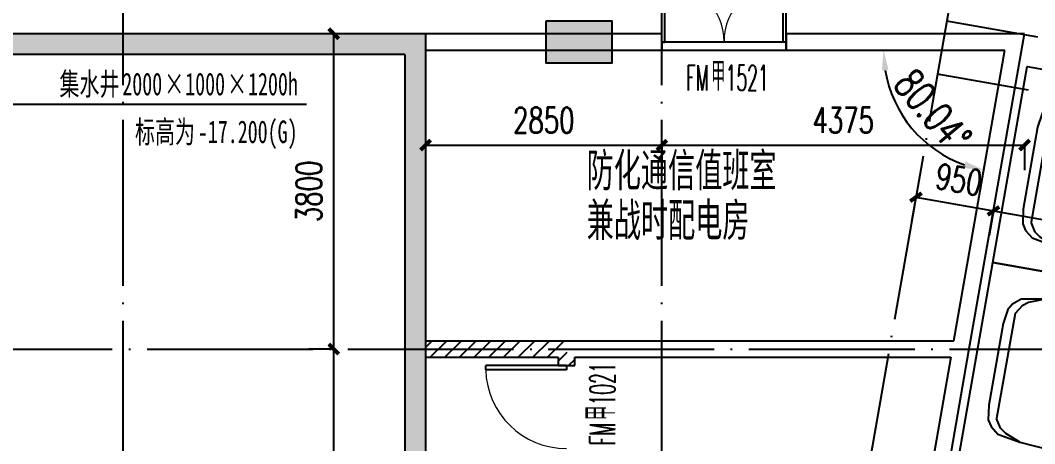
# Model space of a CAD drawing. Header units: millimetres. Extents: x 12325263 to 13848842, y -1463133 to 573208.
# Drawn here: x 12596558 to 12608795, y -1336528 to -1331425 of the extents above; entities that cross this region are included whole.
import ezdxf

# ---------------------------------------------------------------- set-up
doc = ezdxf.new("R2010")
doc.units = ezdxf.units.MM
doc.header["$LTSCALE"] = 1000
doc.linetypes.add('DOTE', pattern=[2.42, 2, -0.2, 0.02, -0.2])
doc.linetypes.add('地下室负三层平面图$0$-3F平面$0$$AUDIT_BAD_LTYPE2', pattern=[0])
for name, color, linetype in [('A-ANNO-DIMS', 83, 'Continuous'), ('A-AXIS', 16, 'DOTE'), ('A-COLS', 6, 'Continuous'), ('A-WALL', 5, 'Continuous'), ('A-WALL-PATT', 8, 'Continuous'), ('A_WALL(防火墙)', 151, 'Continuous'), ('AXIS', 3, 'Continuous'), ('DOOR_FIRE', 1, 'Continuous'), ('DOOR_FIRE_TEXT', 7, 'Continuous'), ('PUB_DIM', 83, 'Continuous'), ('PUB_HATCH', 8, 'Continuous'), ('PUB_TEXT', 7, 'Continuous'), ('人防墙', 6, 'Continuous'), ('商业酒店共享车位', 53, 'Continuous')]:
    doc.layers.add(name, color=color, linetype=linetype)
doc.layers.add('人防文字', color=3, linetype='Continuous', lineweight=15)
doc.styles.add('_TCH_DIM_T3', font='SIMPLEX.shx', dxfattribs={"width": 0.705882, "bigfont": 'GBCBIG.shx'})
doc.styles.add('_TCH_WINDOW', font='SIMPLEX', dxfattribs={"width": 0.7, "height": 3.5, "bigfont": 'GBCBIG'})
doc.styles.add('宋体', font='', dxfattribs={"width": 0.65})
doc.styles.add('标注宋体', font='', dxfattribs={"width": 0.6})
doc.styles.get('宋体').set_extended_font_data('SimSun')
doc.styles.get('标注宋体').set_extended_font_data('NSimSun')
doc.dimstyles.new('_TCH_ARCH&&120', dxfattribs={"dimtxt": 306, "dimasz": 120, "dimexe": 300, "dimexo": 360, "dimgap": 147, "dimtad": 1, "dimdec": 0, "dimzin": 0, "dimdsep": 46, "dimtxsty": '_TCH_DIM_T3', "dimblk": 'ARCHTICK', "dimcen": 0.09, "dimclrt": 7, "dimazin": 2, "dimtfac": 1, "dimtdec": 0, "dimtix": 1, "dimtmove": 2, "dimatfit": 3, "dimfxl": 1, "dimfxlon": 1, "dimtolj": 1, "dimtzin": 0, "dimarcsym": 0})
doc.dimstyles.new('_TCH_ARROW&&120', dxfattribs={"dimtxt": 357, "dimasz": 240, "dimexe": 300, "dimexo": 360, "dimgap": 151.5, "dimtad": 1, "dimdec": 0, "dimzin": 0, "dimdsep": 46, "dimtxsty": '_TCH_DIM_T3', "dimcen": 0.09, "dimclrt": 7, "dimazin": 2, "dimtfac": 1, "dimtdec": 0, "dimtix": 1, "dimtmove": 2, "dimatfit": 3, "dimfxl": 1, "dimtolj": 1, "dimtzin": 0, "dimarcsym": 0})
pattern_1 = [(45, (0, 89.76), (-88.388383, 88.388383), [])]

# ---------------------------------------------------------------- blocks, each defined once
blk = doc.blocks.new('asdgafgf20230228-rf3')
at = {"layer": 'PUB_HATCH'}
for points in [[(58220, 28500), (58470, 28750), (48070, 28750), (47937, 28667), (47920, 28500)], [(58470, 28750), (58220, 28500), (58220, 21400), (58470, 21900)]]:
    blk.add_hatch(color=256, dxfattribs=at).paths.add_polyline_path(points)
at = {"layer": '人防墙'}
for p, q in [((58470, 28750), (48070, 28750)), ((58470, 28750), (58470, 21900)), ((58220, 28500), (47920, 28500)), ((58220, 28500), (58220, 21400))]:
    blk.add_line(p, q, dxfattribs=at)
at = {"layer": '人防文字', "style": '标注宋体', "width": 0.6}
for s, p in [('防化通信值班室', (60413, 26907)), ('兼战时配电房', (60413, 26307))]:
    blk.add_text(s, height=400, rotation=359.9999, dxfattribs=at).set_placement(p)
blk = doc.blocks.new('_FZH')
blk.add_lwpolyline([(-0.5, -0.5), (0.5, -0.5), (0.5, 0.5), (-0.5, 0.5)], close=True)
at = {"layer": 'PUB_HATCH'}
blk.add_solid([(-0.5, -0.5), (0.5, -0.5), (-0.5, 0.5), (0.5, 0.5)], dxfattribs=at)
blk = doc.blocks.new('asdgadfg')
at = {"layer": 'A-COLS', "xscale": 500, "yscale": 800, "zscale": 800, "rotation": 270}
blk.add_blockref('_FZH', (-1000, 54200), dxfattribs=at)
blk = doc.blocks.new('asdfadfgsdg')
at = {"layer": 'A-AXIS'}
for p, q in [((10083, 93566), (3113.6, 53873.3)), ((24255.8, 55897.5), (4090.7, 59438.1)), ((24143.4, 55257.3), (3978.3, 58797.9))]:
    blk.add_line(p, q, dxfattribs=at)
blk = doc.blocks.new('asdfsfsdf')
at = {"color": 253, "linetype": '地下室负三层平面图$0$-3F平面$0$$AUDIT_BAD_LTYPE2', "transparency": 33554559, "extrusion": (0.000447791, 3.52996e-16, 1)}
for p, q in [((-169, -110, 0), (-500, -141, 0)), ((169, -110, 0), (-169, -110, 0)), ((169, -110, 0), (500, -141, 0)), ((-725, -212, 0), (-825, -329, 0)), ((-500, -141, 0), (-725, -212, 0)), ((500, -141, 0), (725, -212, 0)), ((725, -212, 0), (825, -329, 0)), ((-825, -329, 0), (-875, -447, 0)), ((-350, -259, 0), (-575, -1318, 0)), ((350, -259, 0), (575, -1318, 0)), ((825, -329, 0), (875, -447, 0)), ((0, -1341), (-275, -1365, 0)), ((0, -1341), (275, -1365, 0)), ((-675, -1459, 0), (-750, -1553, 0)), ((-575, -1412, 0), (-675, -1459, 0)), ((-275, -1365, 0), (-575, -1412, 0)), ((275, -1365, 0), (575, -1412, 0)), ((575, -1412, 0), (675, -1459, 0)), ((675, -1459, 0), (750, -1553, 0)), ((-750, -1553, 0), (-525, -1953, 0)), ((750, -1553, 0), (525, -1953, 0)), ((-775, -2518, 0), (-775, -1671, 0)), ((-775, -1671, 0), (-575, -2024, 0)), ((775, -1671, 0), (575, -2024, 0)), ((775, -2518, 0), (775, -1671, 0)), ((-525, -1953, 0), (-425, -1906, 0)), ((-425, -1906, 0), (-275, -1882, 0)), ((-275, -1882, 0), (0, -1859)), ((275, -1882, 0), (0, -1859)), ((425, -1906, 0), (275, -1882, 0)), ((525, -1953, 0), (425, -1906, 0)), ((-575, -2024, 0), (-575, -2612, 0)), ((575, -2024, 0), (575, -2612, 0)), ((-575, -2612, 0), (-775, -2518, 0)), ((575, -2612, 0), (775, -2518, 0)), ((-775, -2612, 0), (-575, -2682, 0)), ((-750, -3388, 0), (-775, -2612, 0)), ((-575, -2682, 0), (-575, -3129, 0)), ((775, -2612, 0), (575, -2682, 0)), ((575, -2682, 0), (575, -3129, 0)), ((750, -3388, 0), (775, -2612, 0)), ((-575, -3129, 0), (-600, -3247, 0)), ((575, -3129, 0), (600, -3247, 0)), ((-600, -3247, 0), (-725, -3412, 0)), ((600, -3247, 0), (725, -3412, 0)), ((-725, -3412, 0), (-750, -3388, 0)), ((725, -3412, 0), (750, -3388, 0)), ((-625, -3506, 0), (-675, -3600, 0)), ((-600, -3482, 0), (-625, -3506, 0)), ((-575, -3482, 0), (-600, -3482, 0)), ((-550, -3506, 0), (-575, -3482, 0)), ((-500, -3529, 0), (-550, -3506, 0)), ((-275, -3553, 0), (-500, -3529, 0)), ((275, -3553, 0), (500, -3529, 0)), ((500, -3529, 0), (550, -3506, 0)), ((550, -3506, 0), (575, -3482, 0)), ((575, -3482, 0), (600, -3482, 0)), ((600, -3482, 0), (625, -3506, 0)), ((625, -3506, 0), (675, -3600, 0)), ((-675, -3600, 0), (-675, -3741, 0)), ((0, -3553), (-275, -3553, 0)), ((0, -3553), (275, -3553, 0)), ((675, -3600, 0), (675, -3741, 0)), ((-675, -3741, 0), (-625, -3882, 0)), ((675, -3741, 0), (625, -3882, 0)), ((-625, -3882, 0), (-550, -3953, 0)), ((625, -3882, 0), (550, -3953, 0)), ((-550, -3953, 0), (-200, -4024, 0)), ((-200, -4024, 0), (0, -4024)), ((200, -4024, 0), (0, -4024)), ((550, -3953, 0), (200, -4024, 0)), ((-875, -4353, 0), (-800, -4541, 0)), ((875, -4353, 0), (800, -4541, 0)), ((-800, -4541, 0), (-750, -4612, 0)), ((-750, -4612, 0), (-641, -4680, 0)), ((750, -4612, 0), (641, -4680, 0)), ((800, -4541, 0), (750, -4612, 0)), ((641, -4680, 0), (-641, -4680, 0))]:
    blk.add_line(p, q, dxfattribs=at)
for points in [[(-475, -24), (-150, 0), (150, 0), (475, -24), (725, -94), (800, -141), (875, -259), (900, -824), (900, -4000), (875, -4353), (825, -4635), (750, -4729), (675, -4776), (500, -4800), (-500, -4800), (-675, -4776), (-750, -4729), (-825, -4635), (-875, -4353), (-900, -4000), (-900, -824), (-875, -259), (-800, -141), (-725, -94)], [(-982, -1513), (-1500, -2253), (-1425, -2321), (-900, -1571)]]:
    blk.add_lwpolyline(points, close=True, dxfattribs=at)
at = {"color": 253, "linetype": '地下室负三层平面图$0$-3F平面$0$$AUDIT_BAD_LTYPE2', "transparency": 33554559, "extrusion": (0.000447791, 3.52996e-16, 1), "elevation": 0}
for points in [[(982, -1513), (1500, -2253), (1425, -2321), (900, -1571)], [(-900, -2571), (-982, -2513), (-1500, -3253), (-1425, -3321)], [(982, -2513), (1500, -3253), (1425, -3321), (900, -2571)]]:
    blk.add_lwpolyline(points, close=True, dxfattribs=at)
blk = doc.blocks.new('A$C06465456')
for points in [[(0, 5300), (2400, 5300), (2400, 0), (0, 0)], [(250, 4050), (250, 3950), (2150, 3950), (2150, 4050)]]:
    blk.add_lwpolyline(points, close=True)
at = {"xscale": -1, "rotation": 180}
blk.add_blockref('asdfsfsdf', (1200, 250), dxfattribs=at)
blk = doc.blocks.new('qlzw')
at = {"layer": 'A-AXIS'}
for p, q in [((12464366.8, 979489.8), (12464366.8, 1082089.8)), ((12470866.8, 979489.8), (12470866.8, 1082089.8)), ((12411416.8, 1046489.8), (12486866.8, 1046489.8))]:
    blk.add_line(p, q, dxfattribs=at)
blk = doc.blocks.new('_ArchTick')
at = {"color": 0, "linetype": 'ByBlock', "const_width": 0.4}
blk.add_lwpolyline([(-0.5, -0.5), (0.5, 0.5)], dxfattribs=at)
blk = doc.blocks.new('*D3392')
at = {"layer": 'A-ANNO-DIMS', "color": 0, "lineweight": -2, "transparency": 16777216}
for p, q in [((12608298, -1333721), (12608245, -1334017)), ((12608297, -1333722), (12613124, -1334569)), ((12613124, -1334568), (12613072, -1334864))]:
    blk.add_line(p, q, dxfattribs=at)
at = {"layer": 'Defpoints', "color": 0, "transparency": 16777216}
for p in [(12608665, -1331629), (12613491, -1332476), (12613124, -1334569)]:
    blk.add_point(p, dxfattribs=at)
at = {"layer": 'A-ANNO-DIMS', "color": 0, "lineweight": -2, "transparency": 16777216, "xscale": 120, "yscale": 120, "zscale": 120}
for p, rotation in [((12608297, -1333722), 170.0413192126966), ((12613124, -1334569), 350.0413192126966)]:
    blk.add_blockref('_ArchTick', p, dxfattribs=dict(at, rotation=rotation))
at = {"layer": 'A-ANNO-DIMS', "color": 7, "transparency": 16777216, "insert": (12610762, -1333850), "char_height": 306, "attachment_point": 5, "rotation": 350.0413, "style": '_TCH_DIM_T3'}
blk.add_mtext('\\A1;4900', dxfattribs=at)
blk = doc.blocks.new('*D3393')
at = {"layer": 'A-ANNO-DIMS', "color": 0, "lineweight": -2, "transparency": 16777216}
for p, q in [((12607362, -1333556), (12607310, -1333853)), ((12607362, -1333557), (12608297, -1333722)), ((12608298, -1333721), (12608245, -1334017))]:
    blk.add_line(p, q, dxfattribs=at)
at = {"layer": 'Defpoints', "color": 0, "transparency": 16777216}
for p in [(12607729, -1331465), (12608665, -1331629), (12608297, -1333722)]:
    blk.add_point(p, dxfattribs=at)
at = {"layer": 'A-ANNO-DIMS', "color": 0, "lineweight": -2, "transparency": 16777216, "xscale": 120, "yscale": 120, "zscale": 120}
for p, rotation in [((12607362, -1333557), 170.0413192126955), ((12608297, -1333722), 350.0413192126955)]:
    blk.add_blockref('_ArchTick', p, dxfattribs=dict(at, rotation=rotation))
at = {"layer": 'A-ANNO-DIMS', "color": 7, "transparency": 16777216, "insert": (12607881, -1333344), "char_height": 306, "attachment_point": 5, "rotation": 350.0413, "style": '_TCH_DIM_T3'}
blk.add_mtext('\\A1;950', dxfattribs=at)
blk = doc.blocks.new('*D3394')
at = {"layer": 'A-ANNO-DIMS', "color": 0, "lineweight": -2, "transparency": 16777216}
for p, q in [((12606810, -1331787), (12607271, -1331787)), ((12608153, -1333386), (12608233, -1332932))]:
    blk.add_line(p, q, dxfattribs=at)
blk.add_arc((12608434, -1331787), 1463, 189.4099, 250.6314, dxfattribs=at)
at = {"layer": 'A-ANNO-DIMS', "color": 0, "transparency": 16777216}
for points in [[(12606951, -1332029), (12607031, -1332023), (12606971, -1331787)], [(12607959, -1333128), (12607939, -1333206), (12608181, -1333228)]]:
    blk.add_solid(points, dxfattribs=at)
at = {"layer": 'Defpoints', "color": 0, "transparency": 16777216}
for p in [(12606450, -1331787), (12608434, -1331787), (12607127, -1332444), (12608091, -1333741)]:
    blk.add_point(p, dxfattribs=at)
at = {"layer": 'A-ANNO-DIMS', "color": 7, "transparency": 16777216, "insert": (12607566, -1332515), "char_height": 357, "attachment_point": 5, "rotation": 310.0207, "style": '_TCH_DIM_T3'}
blk.add_mtext('\\A1;80.04°', dxfattribs=at)
blk = doc.blocks.new('*D3629')
at = {"layer": 'Defpoints', "color": 0, "transparency": 16777216}
for p in [(12604297, -1331587), (12608672, -1331587), (12608672, -1332930)]:
    blk.add_point(p, dxfattribs=at)
at = {"layer": 'PUB_DIM', "color": 0, "lineweight": -2, "transparency": 16777216}
for p, q in [((12604297, -1332929), (12604297, -1333230)), ((12604297, -1332930), (12608672, -1332930)), ((12608672, -1332929), (12608672, -1333230))]:
    blk.add_line(p, q, dxfattribs=at)
at = {"layer": 'PUB_DIM', "color": 0, "lineweight": -2, "transparency": 16777216, "xscale": 120, "yscale": 120, "zscale": 120}
for p, rotation in [((12604297, -1332930), 180.0022753539696), ((12608672, -1332930), 0.002275353969630803)]:
    blk.add_blockref('_ArchTick', p, dxfattribs=dict(at, rotation=rotation))
at = {"layer": 'PUB_DIM', "color": 7, "transparency": 16777216, "insert": (12606485, -1332630), "char_height": 306, "attachment_point": 5, "rotation": 0.0023, "style": '_TCH_DIM_T3'}
blk.add_mtext('\\A1;4375', dxfattribs=at)
blk = doc.blocks.new('*D3630')
at = {"layer": 'Defpoints', "color": 0, "transparency": 16777216}
for p in [(12601447, -1331587), (12604297, -1331587), (12604297, -1332930)]:
    blk.add_point(p, dxfattribs=at)
at = {"layer": 'PUB_DIM', "color": 0, "lineweight": -2, "transparency": 16777216}
for p, q in [((12601447, -1332929), (12601447, -1333230)), ((12601447, -1332930), (12604297, -1332930)), ((12604297, -1332929), (12604297, -1333230))]:
    blk.add_line(p, q, dxfattribs=at)
at = {"layer": 'PUB_DIM', "color": 0, "lineweight": -2, "transparency": 16777216, "xscale": 120, "yscale": 120, "zscale": 120}
for p, rotation in [((12601447, -1332930), 180.0022753539696), ((12604297, -1332930), 0.002275353969630803)]:
    blk.add_blockref('_ArchTick', p, dxfattribs=dict(at, rotation=rotation))
at = {"layer": 'PUB_DIM', "color": 7, "transparency": 16777216, "insert": (12602872, -1332630), "char_height": 306, "attachment_point": 5, "rotation": 0.0023, "style": '_TCH_DIM_T3'}
blk.add_mtext('\\A1;2850', dxfattribs=at)
blk = doc.blocks.new('*D3633')
at = {"layer": 'Defpoints', "color": 0, "transparency": 16777216}
for p in [(12600340, -1331587), (12601447, -1331587), (12601447, -1335387)]:
    blk.add_point(p, dxfattribs=at)
at = {"layer": 'PUB_DIM', "color": 0, "lineweight": -2, "transparency": 16777216}
for p, q in [((12600341, -1331587), (12600040, -1331587)), ((12600340, -1335387), (12600340, -1331587)), ((12600341, -1335387), (12600040, -1335387))]:
    blk.add_line(p, q, dxfattribs=at)
at = {"layer": 'PUB_DIM', "color": 0, "lineweight": -2, "transparency": 16777216, "xscale": 120, "yscale": 120, "zscale": 120}
for p, rotation in [((12600340, -1331587), 90), ((12600340, -1335387), 270)]:
    blk.add_blockref('_ArchTick', p, dxfattribs=dict(at, rotation=rotation))
at = {"layer": 'PUB_DIM', "color": 7, "transparency": 16777216, "insert": (12600040, -1333487), "char_height": 306, "attachment_point": 5, "rotation": 90, "style": '_TCH_DIM_T3'}
blk.add_mtext('\\A1;3800', dxfattribs=at)
blk = doc.blocks.new('*D3634')
at = {"layer": 'Defpoints', "color": 0, "transparency": 16777216}
for p in [(12600340, -1335387), (12601447, -1335387), (12601447, -1338937)]:
    blk.add_point(p, dxfattribs=at)
at = {"layer": 'PUB_DIM', "color": 0, "lineweight": -2, "transparency": 16777216}
for p, q in [((12600341, -1335387), (12600040, -1335387)), ((12600340, -1338937), (12600340, -1335387)), ((12600341, -1338937), (12600040, -1338937))]:
    blk.add_line(p, q, dxfattribs=at)
at = {"layer": 'PUB_DIM', "color": 0, "lineweight": -2, "transparency": 16777216, "xscale": 120, "yscale": 120, "zscale": 120}
for p, rotation in [((12600340, -1335387), 90), ((12600340, -1338937), 270)]:
    blk.add_blockref('_ArchTick', p, dxfattribs=dict(at, rotation=rotation))
at = {"layer": 'PUB_DIM', "color": 7, "transparency": 16777216, "insert": (12600040, -1337162), "char_height": 306, "attachment_point": 5, "rotation": 90, "style": '_TCH_DIM_T3'}
blk.add_mtext('\\A1;3550', dxfattribs=at)
blk = doc.blocks.new('$DorLib2D$00000001')
for p, q in [((0.45, 0.975), (0.5, 0.975)), ((0.45, 0), (0.45, 0.975)), ((0.5, 0), (0.5, 0.975)), ((0.5, 0), (0.45, 0))]:
    blk.add_line(p, q)
at = {"lineweight": 13}
blk.add_arc((0.475, 0), 0.975, 91.4693, 180, dxfattribs=at)
blk = doc.blocks.new('$DorLib2D$00000002')
for p, q in [((-0.5, 0), (-0.5, 0.4875)), ((-0.475, 0.4875), (-0.5, 0.4875)), ((-0.475, 0), (-0.475, 0.4875)), ((0.475, 0), (0.475, 0.4875)), ((0.475, 0.4875), (0.5, 0.4875)), ((0.5, 0), (0.5, 0.4875)), ((-0.5, 0), (-0.475, 0)), ((0.5, 0), (0.475, 0))]:
    blk.add_line(p, q)
at = {"lineweight": 13}
for centre, start, end in [((-0.4875, 0), 0, 88.53072), ((0.4875, 0), 91.46928, 180)]:
    blk.add_arc(centre, 0.4875, start, end, dxfattribs=at)

msp = doc.modelspace()

# ---------------------------------------------------------------- hatches: boundary and pattern name
at = {"layer": 'A-WALL-PATT'}
h = msp.add_hatch(dxfattribs=at)
h.set_pattern_fill('ANSI37', color=252, scale=400)
h.set_pattern_definition([(45, (0, 0), (-449.012806, 449.012806), []), (135, (0, 0), (-449.012806, -449.012806), [])])
h.paths.add_polyline_path([(12504241.6, -1283958), (12637591.6, -1283958), (12637591.6, -1405608), (12504241.6, -1405608)])
h.paths.add_polyline_path([(12536667.4, -1284257.5), (12508912.2, -1303721.7), (12510476.6, -1305952.6), (12510476.6, -1360683.5), (12523697, -1360697.5), (12523657.2, -1398386.8), (12613949.5, -1398386.7), (12628138.6, -1317575.9), (12611264, -1314613), (12574996.8, -1314613), (12574997.8, -1307236.8), (12568296.8, -1307236.8), (12568296.8, -1310085.9), (12554779.2, -1310084.1)], flags=16)
h = msp.add_hatch(dxfattribs=at)
h.set_pattern_fill('普通砖', color=256, scale=50, style=0)
h.set_pattern_definition(pattern_1)
h.paths.add_polyline_path([(12601446.8, -1335486.8), (12603046.8, -1335486.8), (12603146.8, -1335420.1), (12603146.8, -1335286.8), (12601446.8, -1335286.8)])
h = msp.add_hatch(dxfattribs=at)
h.set_pattern_fill('普通砖', color=256, scale=50, style=0)
h.set_pattern_definition(pattern_1)
h.paths.add_polyline_path([(12603046.8, -1335486.8), (12603046.8, -1335586.8), (12603246.8, -1335586.8), (12603246.8, -1335486.8), (12603146.8, -1335420.1)])

# ---------------------------------------------------------------- linework, layer by layer
at = {"layer": 'A-WALL'}
for p, q in [((12604296.8, -1331586.8), (12601446.8, -1331586.8)), ((12601446.8, -1331586.8), (12601446.8, -1331786.8)), ((12604296.8, -1331786.8), (12604296.8, -1331586.8)), ((12608672.2, -1331586.8), (12605796.8, -1331586.8)), ((12605796.8, -1331586.8), (12605796.8, -1331786.8)), ((12608001.9, -1335404.1), (12608672.2, -1331586.8)), ((12601446.8, -1331786.8), (12604296.8, -1331786.8)), ((12605796.8, -1331786.8), (12608434, -1331786.8)), ((12607819.5, -1335286.8), (12608434, -1331786.8)), ((12603146.8, -1335286.8), (12607819.5, -1335286.8)), ((12607623.6, -1337559), (12608001.9, -1335404.1)), ((12603246.8, -1335486.8), (12607784.4, -1335486.8)), ((12607784.4, -1335486.8), (12607426.6, -1337524.4))]:
    msp.add_line(p, q, dxfattribs=at)
at = {"layer": 'A_WALL(防火墙)'}
for p, q in [((12601446.8, -1335286.8), (12603146.8, -1335286.8)), ((12601446.8, -1335286.8), (12601446.8, -1335486.8)), ((12601446.8, -1335486.8), (12603046.8, -1335486.8)), ((12603046.8, -1335486.8), (12603046.8, -1335586.8)), ((12603246.8, -1335586.8), (12603246.8, -1335486.8)), ((12603046.8, -1335586.8), (12603246.8, -1335586.8))]:
    msp.add_line(p, q, dxfattribs=at)
at = {"layer": 'AXIS'}
for p, q in [((12596296.8, -1332436.8), (12596798.5, -1332436.8)), ((12596798.5, -1332436.8), (12600008.4, -1332436.8))]:
    msp.add_line(p, q, dxfattribs=at)
at = {"layer": 'DOOR_FIRE'}
msp.add_lwpolyline([(12604296.8, -1331786.8), (12605796.8, -1331786.8), (12605796.8, -1331686.8), (12604296.8, -1331686.8)], close=True, dxfattribs=at)

# ---------------------------------------------------------------- block references
for name, p in [('asdgadfg', (12604296.8, -1385886.8)), ('asdfadfgsdg', (12603643.4, -1390874))]:
    msp.add_blockref(name, p)
at = {"layer": 'A_WALL(防火墙)'}
msp.add_blockref('qlzw', (133430, -2381876.5), dxfattribs=at)
at = {"layer": 'DOOR_FIRE', "xscale": 1500, "yscale": 1500, "zscale": 200}
msp.add_blockref('$DorLib2D$00000002', (12605046.8, -1331686.8), dxfattribs=at)
at = {"layer": 'DOOR_FIRE', "xscale": 1000, "yscale": 1000, "zscale": 200, "rotation": 89.99999999986824}
msp.add_blockref('$DorLib2D$00000001', (12603146.8, -1336086.8), dxfattribs=at)
at = {"layer": '人防墙'}
msp.add_blockref('asdgafgf20230228-rf3', (12542976.8, -1360336.8), dxfattribs=at)
at = {"layer": '商业酒店共享车位', "rotation": 80.04131921268652}
for p in [(12613509.4, -1335262.5, 0), (12613094.4, -1337626.3, 0)]:
    msp.add_blockref('A$C06465456', p, dxfattribs=at)

# ---------------------------------------------------------------- texts
at = {"layer": 'DOOR_FIRE_TEXT', "style": '_TCH_WINDOW'}
for s, height, width, p in [('FM', 306, 0.494118, (12604587.6, -1332272.7)), ('甲', 347.2, 0.7, (12604890, -1332272.7)), ('1521', 306, 0.494118, (12605066.9, -1332272.7))]:
    msp.add_text(s, height=height, dxfattribs=dict(at, width=width)).set_placement(p)
for s, height, width, p in [('1021', 306, 0.494118, (12603732.7, -1336066.7)), ('甲', 347.2, 0.7, (12603732.7, -1336243.7)), ('FM', 306, 0.494118, (12603732.7, -1336546.1))]:
    msp.add_text(s, height=height, rotation=90, dxfattribs=dict(at, width=width)).set_placement(p)
at = {"layer": 'PUB_TEXT', "style": '宋体', "width": 0.65}
for s, p in [('集水井', (12597030.2, -1332328.8)), ('2000', (12597788.5, -1332328.8)), ('×', (12598294, -1332328.8)), ('1000', (12598546.7, -1332328.8)), ('×', (12599052.3, -1332328.8)), ('1200h', (12599305, -1332328.8)), ('标高为', (12597941.5, -1332904.8)), ('-17.200(G)', (12598699.8, -1332904.8))]:
    msp.add_text(s, height=271.9, dxfattribs=at).set_placement(p)

# ---------------------------------------------------------------- dimensions: what is measured, and where the dimension line sits
at = {"layer": 'A-ANNO-DIMS'}
for p1, p2, picture, middle in [((12607729.1, -1331464.8), (12608664.8, -1331629.1), '*D3393', (12607881.4, -1333344)), ((12608664.8, -1331629.1), (12613490.9, -1332476.5), '*D3392', (12610762.3, -1333849.8))]:
    dim = msp.add_aligned_dim(p1=p1, p2=p2, distance=-2124.6, dimstyle='_TCH_ARCH&&120', dxfattribs=at)
    dim.commit()
    dim.dimension.update_dxf_attribs({"geometry": picture, "text_midpoint": middle})
dim = msp.add_angular_dim_3p(base=(12607126.8, -1332443.7), center=(12608434, -1331786.8), p1=(12606450, -1331786.8), p2=(12608090.9, -1333740.9), dimstyle='_TCH_ARROW&&120', dxfattribs=at)
dim.commit()
dim.dimension.update_dxf_attribs({"geometry": '*D3394', "text_midpoint": (12607566.4, -1332515.4)})
at = {"layer": 'PUB_DIM'}
for p1, p2, distance, picture, middle in [((12601446.8, -1335386.8), (12601446.8, -1331587.1), 1106.8, '*D3633', (12600040, -1333486.9)), ((12601446.8, -1331587.1), (12604296.8, -1331587), -1342.9, '*D3630', (12602871.9, -1332630)), ((12604296.8, -1331587), (12608672.2, -1331586.8), -1342.9, '*D3629', (12606484.5, -1332629.8)), ((12601446.8, -1338936.8), (12601446.8, -1335386.8), 1106.8, '*D3634', (12600040, -1337161.8))]:
    dim = msp.add_aligned_dim(p1=p1, p2=p2, distance=distance, dimstyle='_TCH_ARCH&&120', dxfattribs=at)
    dim.commit()
    dim.dimension.update_dxf_attribs({"geometry": picture, "text_midpoint": middle})

doc.saveas('drawing.dxf')
